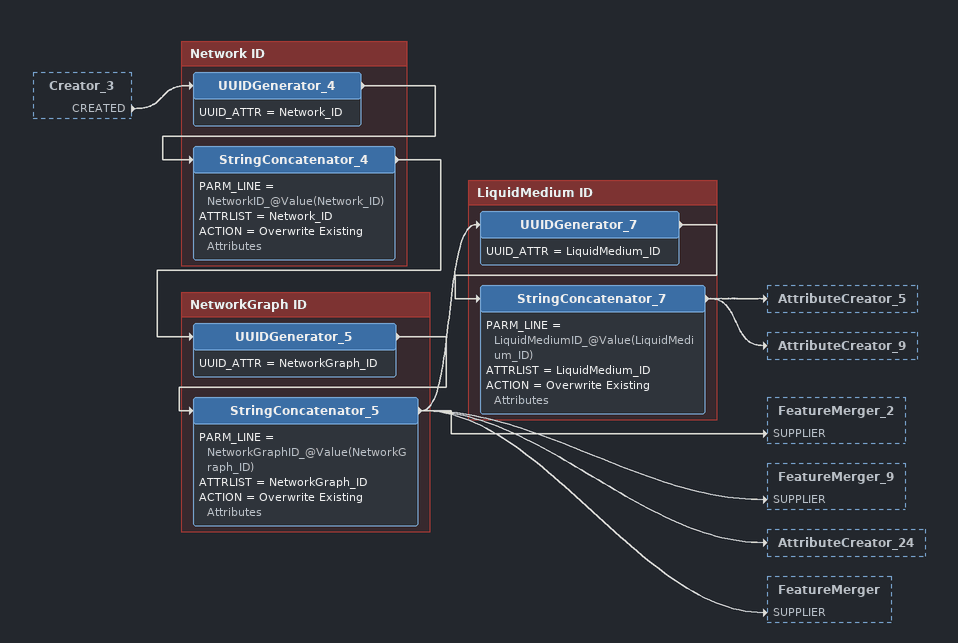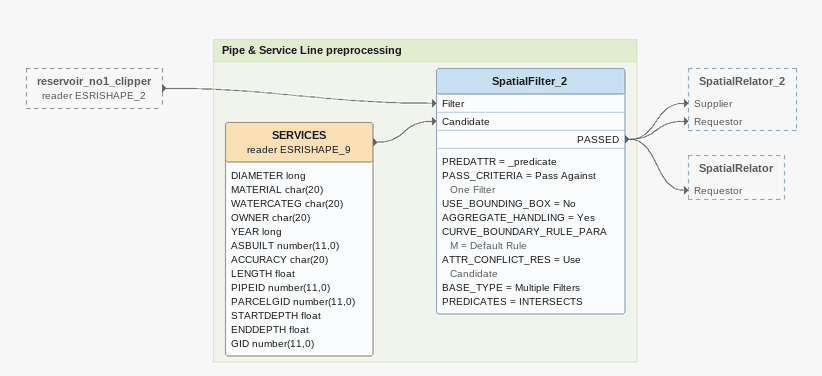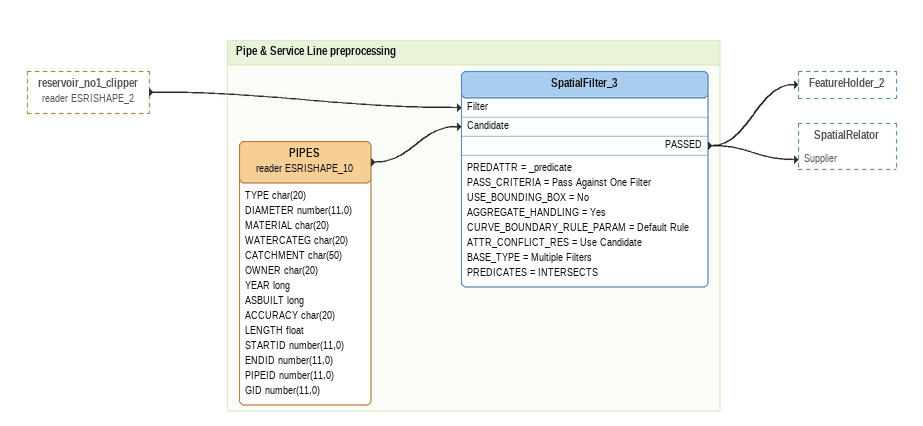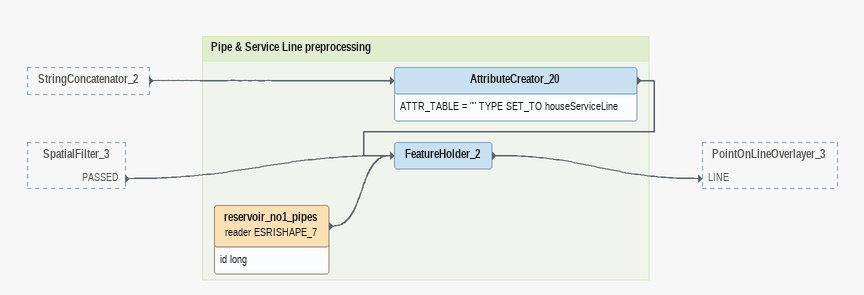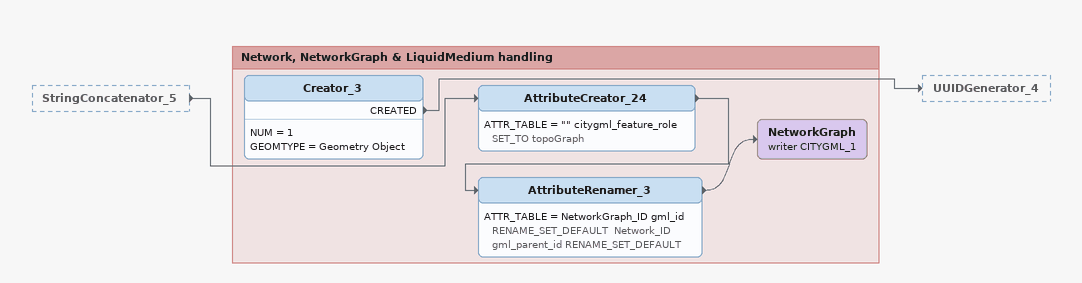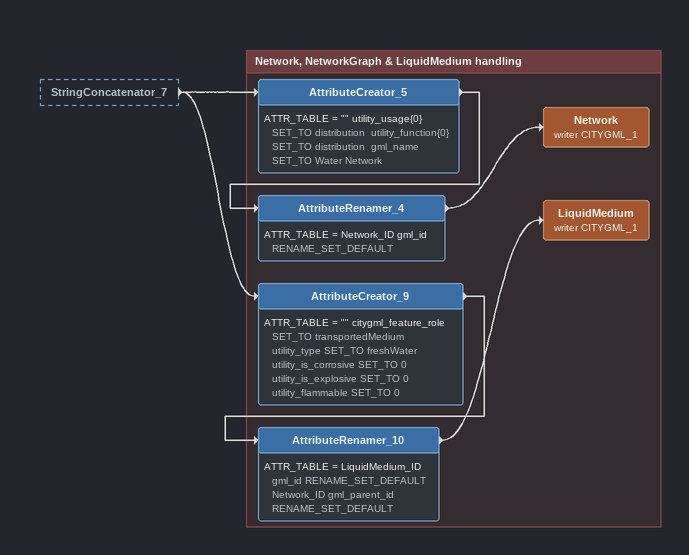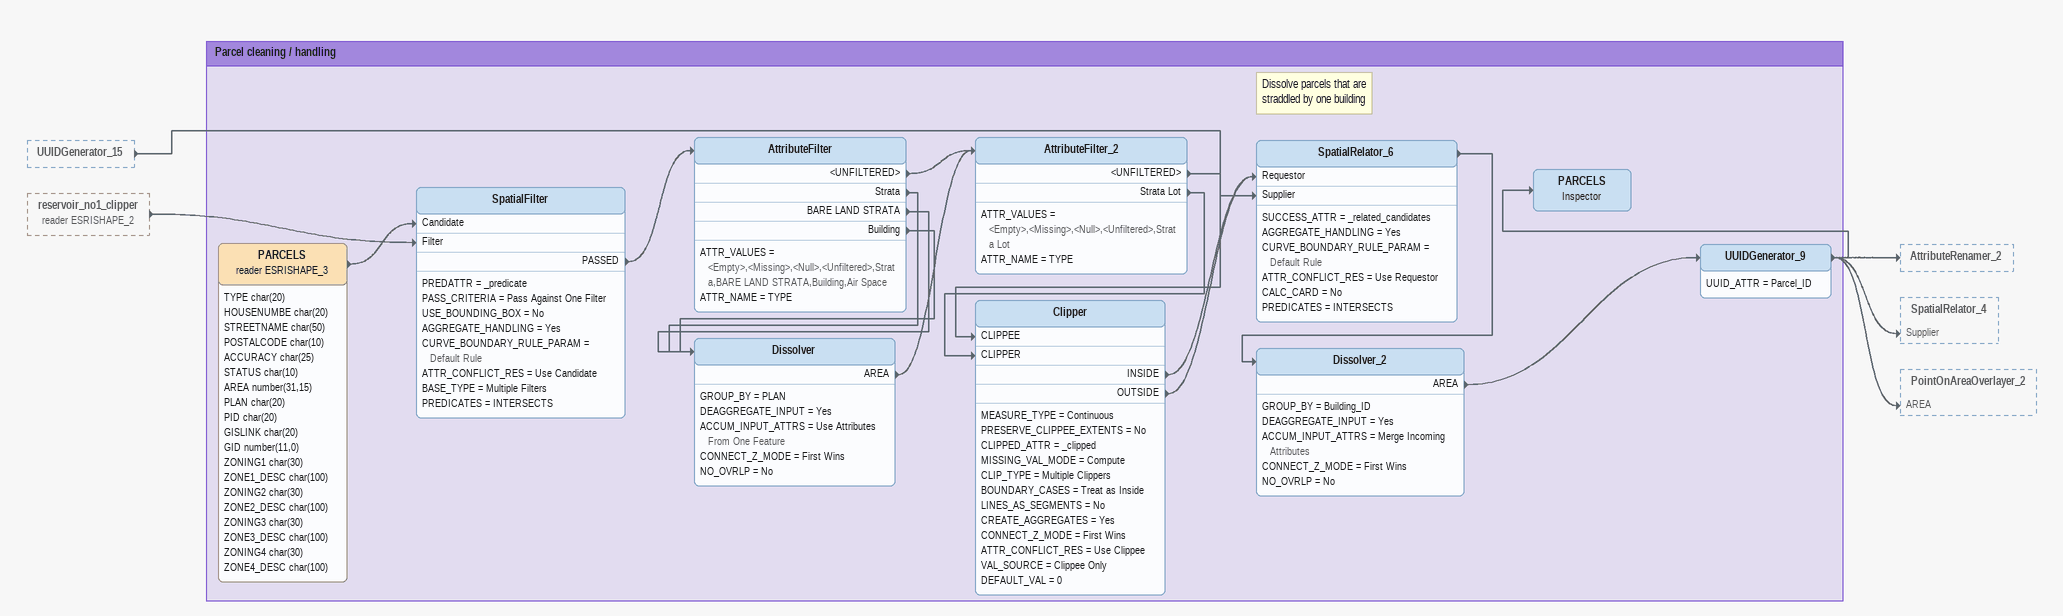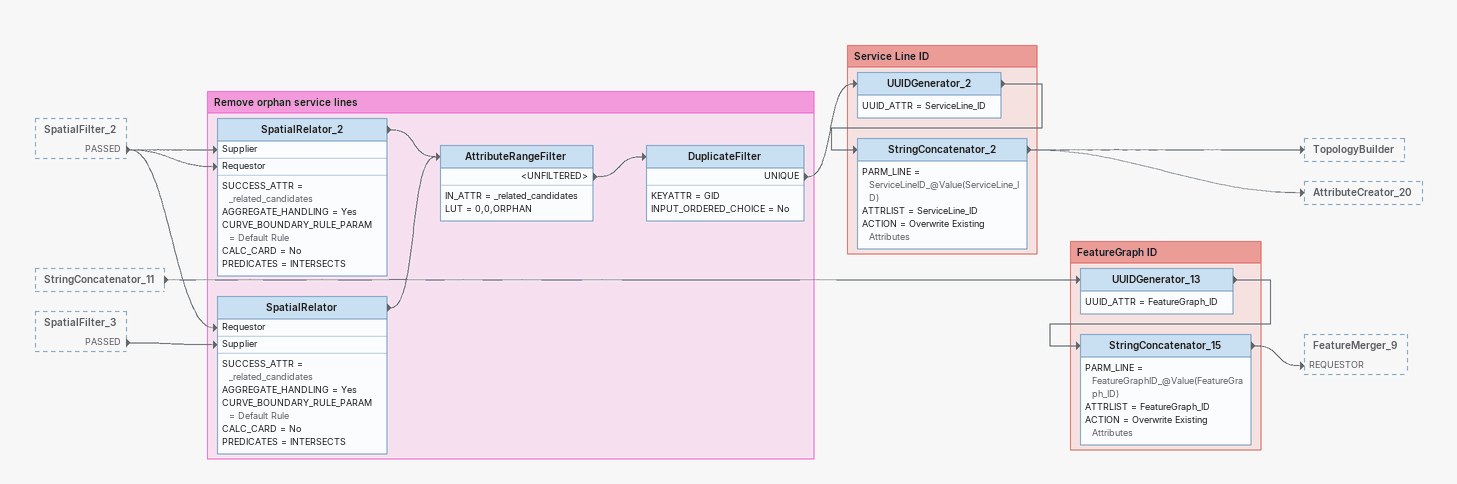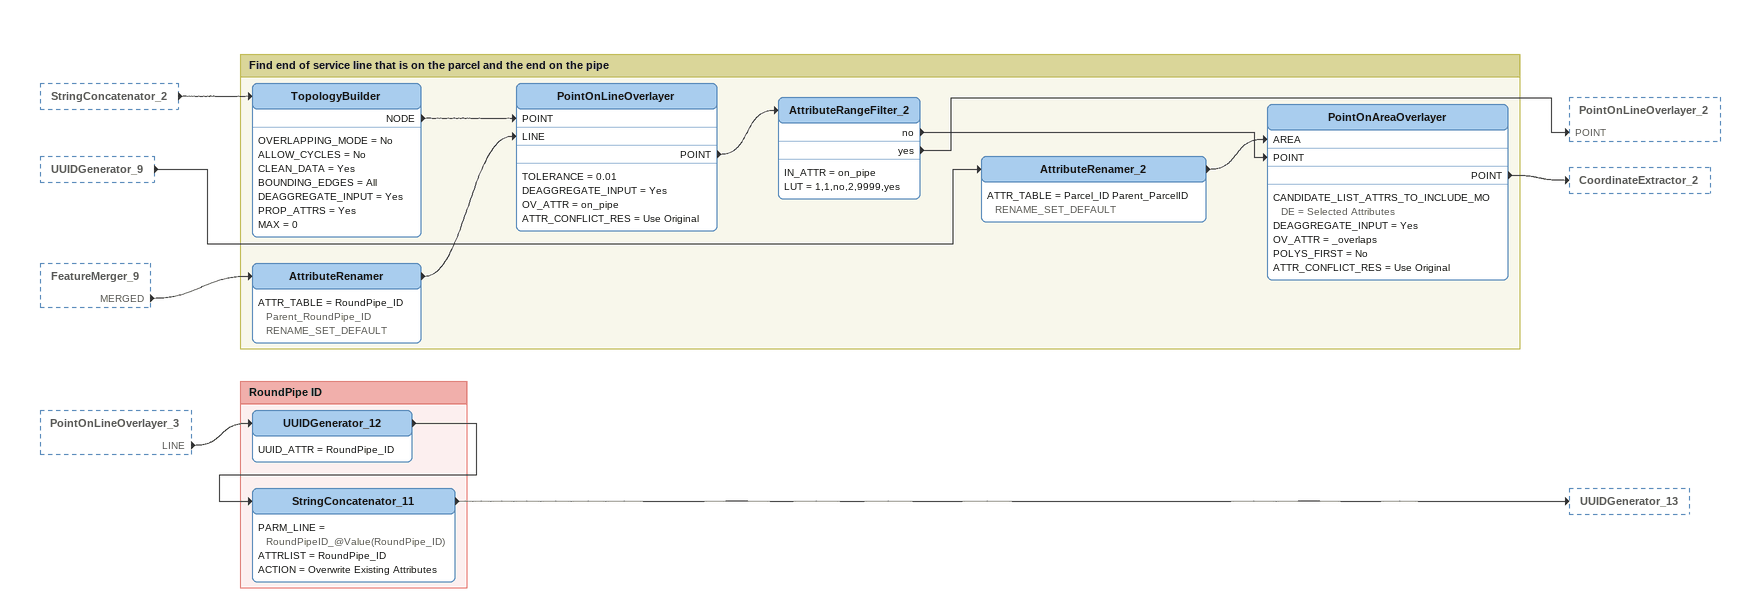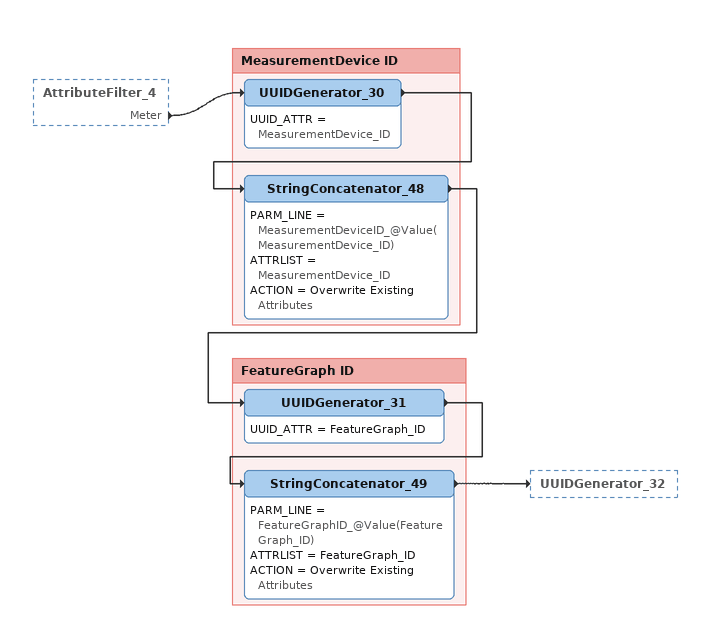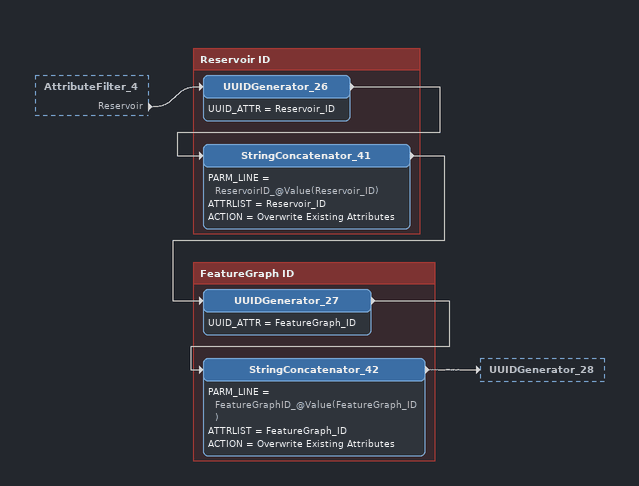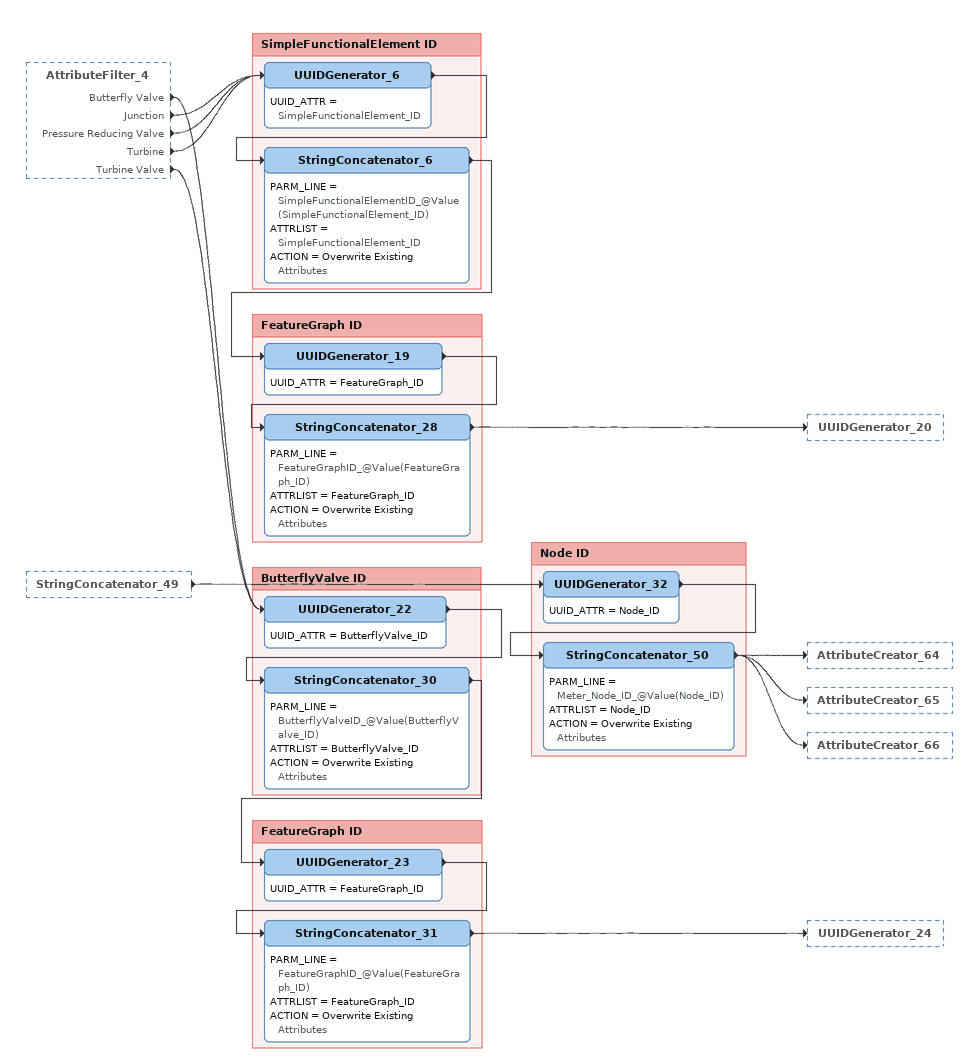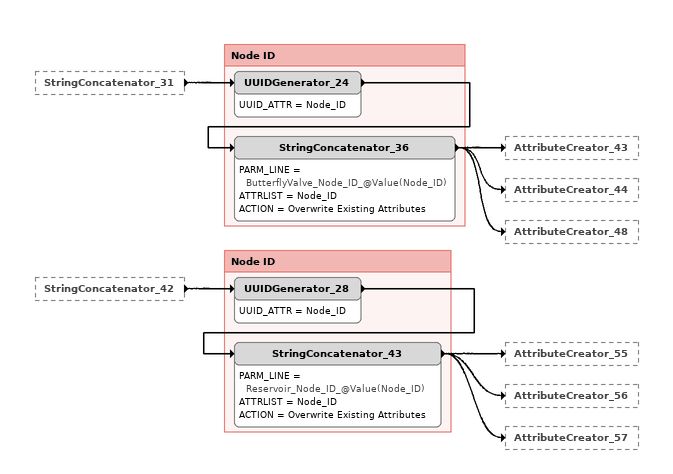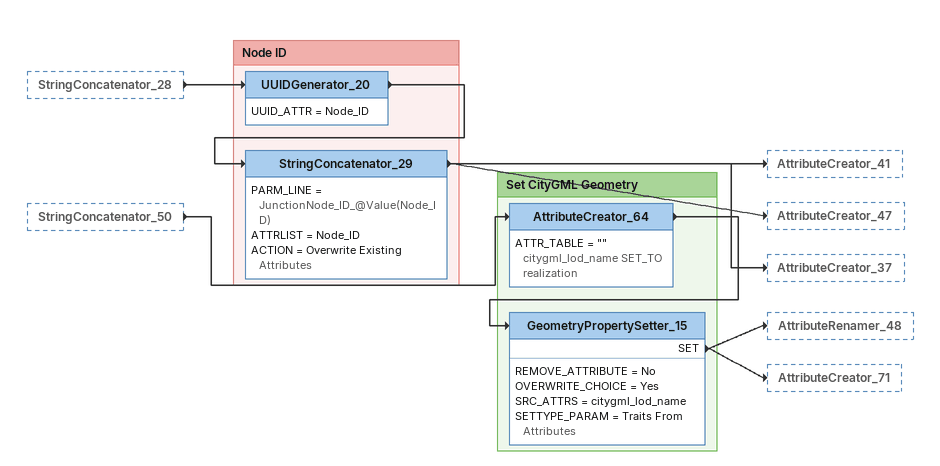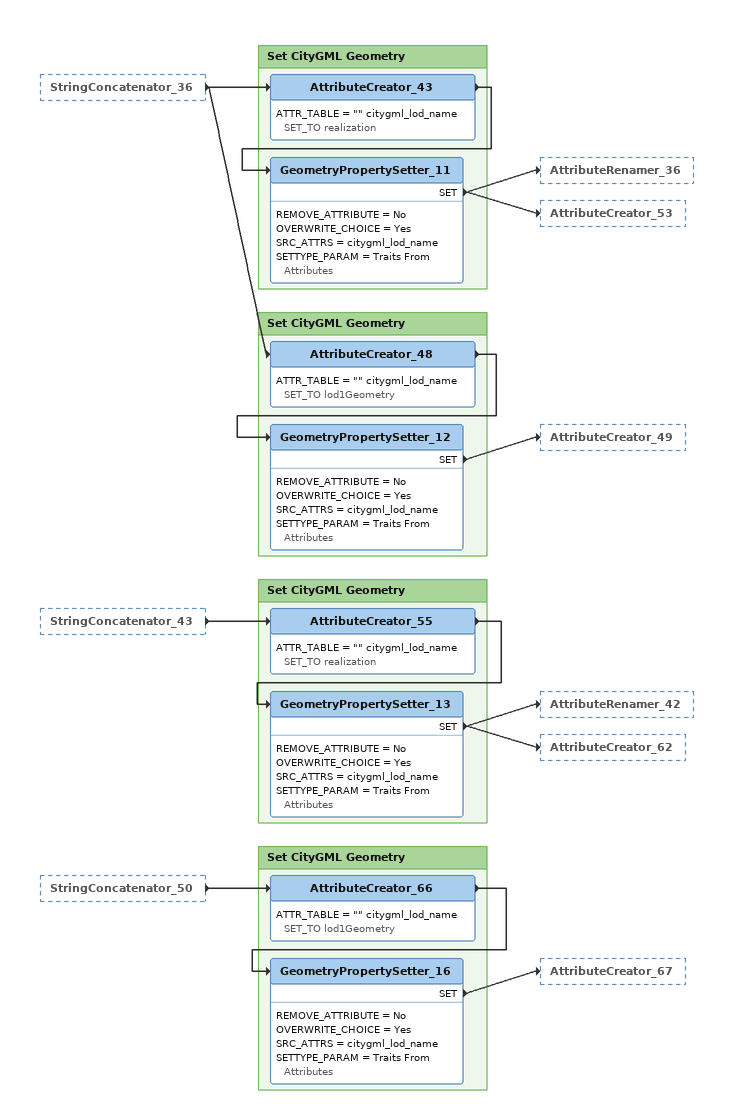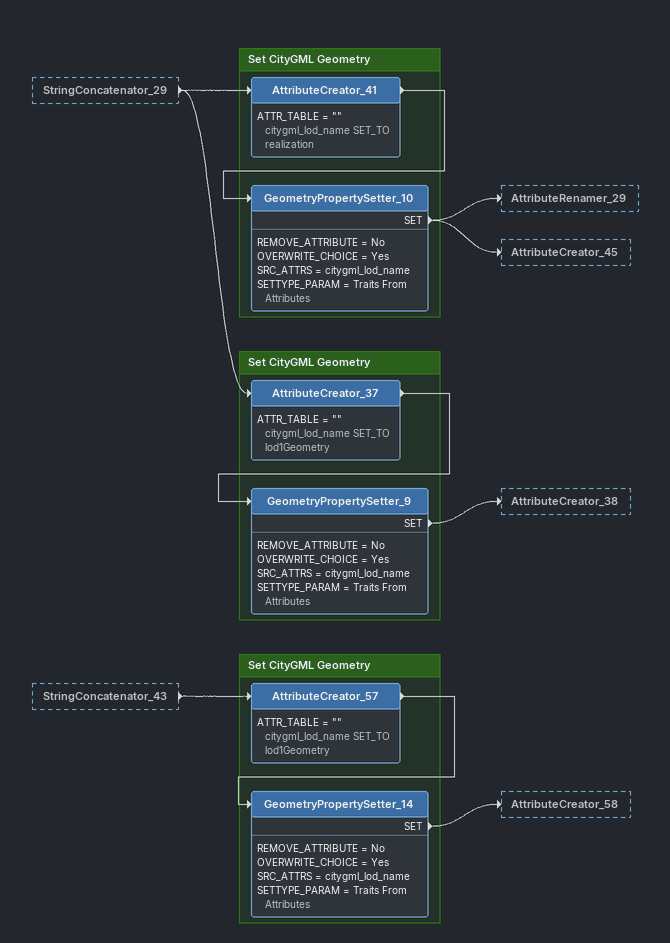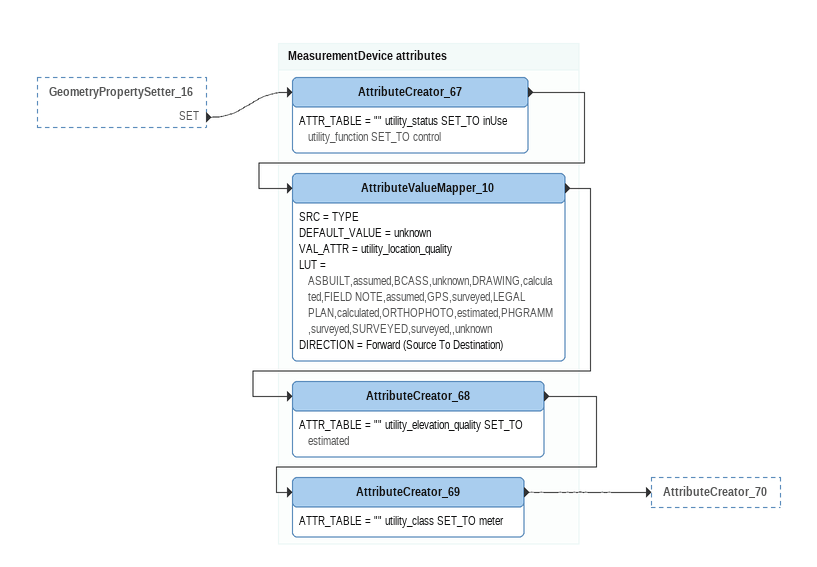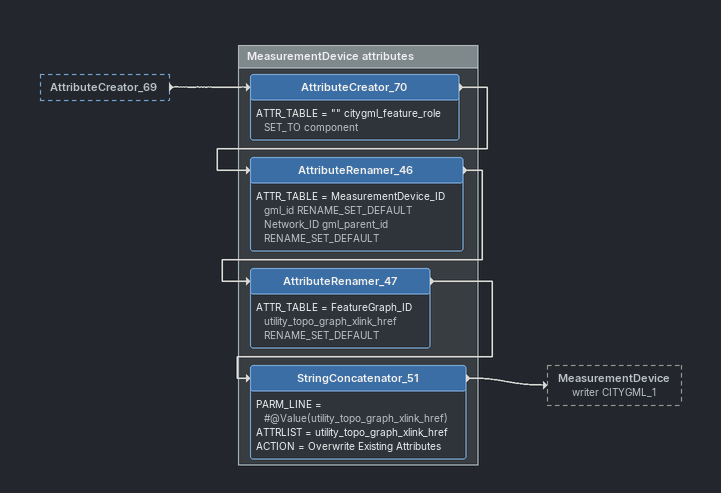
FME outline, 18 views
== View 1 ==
Creator_3 [outside]
    CREATED -> UUIDGenerator_4

Bookmark: Network ID
UUIDGenerator_4
    UUID_ATTR = Network_ID
    -> StringConcatenator_4
StringConcatenator_4
    PARM_LINE = NetworkID_@Value(Network_ID)
    ATTRLIST = Network_ID
    ACTION = Overwrite Existing Attributes
    -> UUIDGenerator_5

Bookmark: NetworkGraph ID
UUIDGenerator_5
    UUID_ATTR = NetworkGraph_ID
    -> StringConcatenator_5
StringConcatenator_5
    PARM_LINE = NetworkGraphID_@Value(NetworkGraph_ID)
    ATTRLIST = NetworkGraph_ID
    ACTION = Overwrite Existing Attributes
    -> UUIDGenerator_7
    -> FeatureMerger_2 [SUPPLIER]
    -> FeatureMerger_9 [SUPPLIER]
    -> AttributeCreator_24
    -> FeatureMerger [SUPPLIER]

Bookmark: LiquidMedium ID
UUIDGenerator_7
    UUID_ATTR = LiquidMedium_ID
    -> StringConcatenator_7
StringConcatenator_7
    PARM_LINE = LiquidMediumID_@Value(LiquidMedium_ID)
    ATTRLIST = LiquidMedium_ID
    ACTION = Overwrite Existing Attributes
    -> AttributeCreator_5
    -> AttributeCreator_9

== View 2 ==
reservoir_no1_clipper (reader ESRISHAPE_2) [outside]
    -> SpatialFilter_2 [Filter]

Bookmark: Pipe & Service Line preprocessing
SERVICES (reader ESRISHAPE_9)
    attributes: DIAMETER long, MATERIAL char(20), WATERCATEG char(20), OWNER char(20), YEAR long, ASBUILT number(11,0), ACCURACY char(20), LENGTH float, PIPEID number(11,0), PARCELGID number(11,0), STARTDEPTH float, ENDDEPTH float, GID number(11,0)
    -> SpatialFilter_2 [Candidate]
SpatialFilter_2
    PREDATTR = _predicate
    PASS_CRITERIA = Pass Against One Filter
    USE_BOUNDING_BOX = No
    AGGREGATE_HANDLING = Yes
    CURVE_BOUNDARY_RULE_PARAM = Default Rule
    ATTR_CONFLICT_RES = Use Candidate
    BASE_TYPE = Multiple Filters
    PREDICATES = INTERSECTS
    PASSED -> SpatialRelator_2 [Supplier]
    PASSED -> SpatialRelator_2 [Requestor]
    PASSED -> SpatialRelator [Requestor]

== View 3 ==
reservoir_no1_clipper (reader ESRISHAPE_2) [outside]
    -> SpatialFilter_3 [Filter]

Bookmark: Pipe & Service Line preprocessing
PIPES (reader ESRISHAPE_10)
    attributes: TYPE char(20), DIAMETER number(11,0), MATERIAL char(20), WATERCATEG char(20), CATCHMENT char(50), OWNER char(20), YEAR long, ASBUILT long, ACCURACY char(20), LENGTH float, STARTID number(11,0), ENDID number(11,0), PIPEID number(11,0), GID number(11,0)
    -> SpatialFilter_3 [Candidate]
SpatialFilter_3
    PREDATTR = _predicate
    PASS_CRITERIA = Pass Against One Filter
    USE_BOUNDING_BOX = No
    AGGREGATE_HANDLING = Yes
    CURVE_BOUNDARY_RULE_PARAM = Default Rule
    ATTR_CONFLICT_RES = Use Candidate
    BASE_TYPE = Multiple Filters
    PREDICATES = INTERSECTS
    PASSED -> FeatureHolder_2
    PASSED -> SpatialRelator [Supplier]

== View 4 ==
StringConcatenator_2 [outside]
    -> AttributeCreator_20
SpatialFilter_3 [outside]
    PASSED -> FeatureHolder_2

Bookmark: Pipe & Service Line preprocessing
AttributeCreator_20
    ATTR_TABLE = "" TYPE SET_TO houseServiceLine
    -> FeatureHolder_2
reservoir_no1_pipes (reader ESRISHAPE_7)
    attributes: id long
    -> FeatureHolder_2
FeatureHolder_2
    -> PointOnLineOverlayer_3 [LINE]

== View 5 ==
StringConcatenator_5 [outside]
    -> AttributeCreator_24

Bookmark: Network, NetworkGraph & LiquidMedium handling
Creator_3
    NUM = 1
    GEOMTYPE = Geometry Object
    CREATED -> UUIDGenerator_4
AttributeCreator_24
    ATTR_TABLE = "" citygml_feature_role SET_TO topoGraph
    -> AttributeRenamer_3
AttributeRenamer_3
    ATTR_TABLE = NetworkGraph_ID gml_id RENAME_SET_DEFAULT  Network_ID gml_parent_id RENAME_SET_DEFAULT
    -> NetworkGraph (writer CITYGML_1)
NetworkGraph (writer CITYGML_1)

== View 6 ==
StringConcatenator_7 [outside]
    -> AttributeCreator_5
    -> AttributeCreator_9

Bookmark: Network, NetworkGraph & LiquidMedium handling
AttributeCreator_5
    ATTR_TABLE = "" utility_usage{0} SET_TO distribution  utility_function{0} SET_TO distribution  gml_name SET_TO Water Network
    -> AttributeRenamer_4
AttributeRenamer_4
    ATTR_TABLE = Network_ID gml_id RENAME_SET_DEFAULT
    -> Network (writer CITYGML_1)
Network (writer CITYGML_1)
AttributeCreator_9
    ATTR_TABLE = "" citygml_feature_role SET_TO transportedMedium  utility_type SET_TO freshWater  utility_is_corrosive SET_TO 0  utility_is_explosive SET_TO 0  utility_flammable SET_TO 0
    -> AttributeRenamer_10
AttributeRenamer_10
    ATTR_TABLE = LiquidMedium_ID gml_id RENAME_SET_DEFAULT  Network_ID gml_parent_id RENAME_SET_DEFAULT
    -> LiquidMedium (writer CITYGML_1)
LiquidMedium (writer CITYGML_1)

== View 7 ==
UUIDGenerator_15 [outside]
    -> SpatialRelator_6 [Supplier]
reservoir_no1_clipper (reader ESRISHAPE_2) [outside]
    -> SpatialFilter [Filter]

Bookmark: Parcel cleaning / handling
PARCELS (reader ESRISHAPE_3)
    attributes: TYPE char(20), HOUSENUMBE char(20), STREETNAME char(50), POSTALCODE char(10), ACCURACY char(25), STATUS char(10), AREA number(31,15), PLAN char(20), PID char(20), GISLINK char(20), GID number(11,0), ZONING1 char(30), ZONE1_DESC char(100), ZONING2 char(30), ZONE2_DESC char(100), ZONING3 char(30), ZONE3_DESC char(100), ZONING4 char(30), ZONE4_DESC char(100)
    -> SpatialFilter [Candidate]
SpatialFilter
    PREDATTR = _predicate
    PASS_CRITERIA = Pass Against One Filter
    USE_BOUNDING_BOX = No
    AGGREGATE_HANDLING = Yes
    CURVE_BOUNDARY_RULE_PARAM = Default Rule
    ATTR_CONFLICT_RES = Use Candidate
    BASE_TYPE = Multiple Filters
    PREDICATES = INTERSECTS
    PASSED -> AttributeFilter
AttributeFilter
    ATTR_VALUES = <Empty>,<Missing>,<Null>,<Unfiltered>,Strata,BARE LAND STRATA,Building,Air Space
    ATTR_NAME = TYPE
    <UNFILTERED> -> AttributeFilter_2
    Strata -> Dissolver
    BARE LAND STRATA -> Dissolver
    Building -> Dissolver
Dissolver
    GROUP_BY = PLAN
    DEAGGREGATE_INPUT = Yes
    ACCUM_INPUT_ATTRS = Use Attributes From One Feature
    CONNECT_Z_MODE = First Wins
    NO_OVRLP = No
    AREA -> AttributeFilter_2
AttributeFilter_2
    ATTR_VALUES = <Empty>,<Missing>,<Null>,<Unfiltered>,Strata Lot
    ATTR_NAME = TYPE
    <UNFILTERED> -> Clipper [CLIPPEE]
    Strata Lot -> Clipper [CLIPPER]
Clipper
    MEASURE_TYPE = Continuous
    PRESERVE_CLIPPEE_EXTENTS = No
    CLIPPED_ATTR = _clipped
    MISSING_VAL_MODE = Compute
    CLIP_TYPE = Multiple Clippers
    BOUNDARY_CASES = Treat as Inside
    LINES_AS_SEGMENTS = No
    CREATE_AGGREGATES = Yes
    CONNECT_Z_MODE = First Wins
    ATTR_CONFLICT_RES = Use Clippee
    VAL_SOURCE = Clippee Only
    DEFAULT_VAL = 0
    INSIDE -> SpatialRelator_6 [Requestor]
    OUTSIDE -> SpatialRelator_6 [Requestor]
Note: Dissolve parcels that are / straddled by one building
SpatialRelator_6
    SUCCESS_ATTR = _related_candidates
    AGGREGATE_HANDLING = Yes
    CURVE_BOUNDARY_RULE_PARAM = Default Rule
    ATTR_CONFLICT_RES = Use Requestor
    CALC_CARD = No
    PREDICATES = INTERSECTS
    -> Dissolver_2
Dissolver_2
    GROUP_BY = Building_ID
    DEAGGREGATE_INPUT = Yes
    ACCUM_INPUT_ATTRS = Merge Incoming Attributes
    CONNECT_Z_MODE = First Wins
    NO_OVRLP = No
    AREA -> UUIDGenerator_9
UUIDGenerator_9
    UUID_ATTR = Parcel_ID
    -> AttributeRenamer_2
    -> SpatialRelator_4 [Supplier]
    -> PointOnAreaOverlayer_2 [AREA]
    -> PARCELS
PARCELS: Inspector

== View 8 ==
SpatialFilter_2 [outside]
    PASSED -> SpatialRelator_2 [Supplier]
    PASSED -> SpatialRelator_2 [Requestor]
    PASSED -> SpatialRelator [Requestor]
StringConcatenator_11 [outside]
    -> UUIDGenerator_13
SpatialFilter_3 [outside]
    PASSED -> SpatialRelator [Supplier]

Bookmark: Remove orphan service lines
SpatialRelator_2
    SUCCESS_ATTR = _related_candidates
    AGGREGATE_HANDLING = Yes
    CURVE_BOUNDARY_RULE_PARAM = Default Rule
    CALC_CARD = No
    PREDICATES = INTERSECTS
    -> AttributeRangeFilter
SpatialRelator
    SUCCESS_ATTR = _related_candidates
    AGGREGATE_HANDLING = Yes
    CURVE_BOUNDARY_RULE_PARAM = Default Rule
    CALC_CARD = No
    PREDICATES = INTERSECTS
    -> AttributeRangeFilter
AttributeRangeFilter
    IN_ATTR = _related_candidates
    LUT = 0,0,ORPHAN
    <UNFILTERED> -> DuplicateFilter
DuplicateFilter
    KEYATTR = GID
    INPUT_ORDERED_CHOICE = No
    UNIQUE -> UUIDGenerator_2

Bookmark: Service Line ID
UUIDGenerator_2
    UUID_ATTR = ServiceLine_ID
    -> StringConcatenator_2
StringConcatenator_2
    PARM_LINE = ServiceLineID_@Value(ServiceLine_ID)
    ATTRLIST = ServiceLine_ID
    ACTION = Overwrite Existing Attributes
    -> TopologyBuilder
    -> AttributeCreator_20

Bookmark: FeatureGraph ID
UUIDGenerator_13
    UUID_ATTR = FeatureGraph_ID
    -> StringConcatenator_15
StringConcatenator_15
    PARM_LINE = FeatureGraphID_@Value(FeatureGraph_ID)
    ATTRLIST = FeatureGraph_ID
    ACTION = Overwrite Existing Attributes
    -> FeatureMerger_9 [REQUESTOR]

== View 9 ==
StringConcatenator_2 [outside]
    -> TopologyBuilder
UUIDGenerator_9 [outside]
    -> AttributeRenamer_2
FeatureMerger_9 [outside]
    MERGED -> AttributeRenamer
PointOnLineOverlayer_3 [outside]
    LINE -> UUIDGenerator_12

Bookmark: Find end of service line that is on the parcel and the end on the pipe
TopologyBuilder
    OVERLAPPING_MODE = No
    ALLOW_CYCLES = No
    CLEAN_DATA = Yes
    BOUNDING_EDGES = All
    DEAGGREGATE_INPUT = Yes
    PROP_ATTRS = Yes
    MAX = 0
    NODE -> PointOnLineOverlayer [POINT]
AttributeRenamer
    ATTR_TABLE = RoundPipe_ID Parent_RoundPipe_ID RENAME_SET_DEFAULT
    -> PointOnLineOverlayer [LINE]
PointOnLineOverlayer
    TOLERANCE = 0.01
    DEAGGREGATE_INPUT = Yes
    OV_ATTR = on_pipe
    ATTR_CONFLICT_RES = Use Original
    POINT -> AttributeRangeFilter_2
AttributeRangeFilter_2
    IN_ATTR = on_pipe
    LUT = 1,1,no,2,9999,yes
    no -> PointOnAreaOverlayer [POINT]
    yes -> PointOnLineOverlayer_2 [POINT]
AttributeRenamer_2
    ATTR_TABLE = Parcel_ID Parent_ParcelID RENAME_SET_DEFAULT
    -> PointOnAreaOverlayer [AREA]
PointOnAreaOverlayer
    CANDIDATE_LIST_ATTRS_TO_INCLUDE_MODE = Selected Attributes
    DEAGGREGATE_INPUT = Yes
    OV_ATTR = _overlaps
    POLYS_FIRST = No
    ATTR_CONFLICT_RES = Use Original
    POINT -> CoordinateExtractor_2

Bookmark: RoundPipe ID
UUIDGenerator_12
    UUID_ATTR = RoundPipe_ID
    -> StringConcatenator_11
StringConcatenator_11
    PARM_LINE = RoundPipeID_@Value(RoundPipe_ID)
    ATTRLIST = RoundPipe_ID
    ACTION = Overwrite Existing Attributes
    -> UUIDGenerator_13

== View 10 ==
AttributeFilter_4 [outside]
    Meter -> UUIDGenerator_30

Bookmark: MeasurementDevice ID
UUIDGenerator_30
    UUID_ATTR = MeasurementDevice_ID
    -> StringConcatenator_48
StringConcatenator_48
    PARM_LINE = MeasurementDeviceID_@Value(MeasurementDevice_ID)
    ATTRLIST = MeasurementDevice_ID
    ACTION = Overwrite Existing Attributes
    -> UUIDGenerator_31

Bookmark: FeatureGraph ID
UUIDGenerator_31
    UUID_ATTR = FeatureGraph_ID
    -> StringConcatenator_49
StringConcatenator_49
    PARM_LINE = FeatureGraphID_@Value(FeatureGraph_ID)
    ATTRLIST = FeatureGraph_ID
    ACTION = Overwrite Existing Attributes
    -> UUIDGenerator_32

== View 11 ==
AttributeFilter_4 [outside]
    Reservoir -> UUIDGenerator_26

Bookmark: Reservoir ID
UUIDGenerator_26
    UUID_ATTR = Reservoir_ID
    -> StringConcatenator_41
StringConcatenator_41
    PARM_LINE = ReservoirID_@Value(Reservoir_ID)
    ATTRLIST = Reservoir_ID
    ACTION = Overwrite Existing Attributes
    -> UUIDGenerator_27

Bookmark: FeatureGraph ID
UUIDGenerator_27
    UUID_ATTR = FeatureGraph_ID
    -> StringConcatenator_42
StringConcatenator_42
    PARM_LINE = FeatureGraphID_@Value(FeatureGraph_ID)
    ATTRLIST = FeatureGraph_ID
    ACTION = Overwrite Existing Attributes
    -> UUIDGenerator_28

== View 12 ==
AttributeFilter_4 [outside]
    Butterfly Valve -> UUIDGenerator_22
    Junction -> UUIDGenerator_6
    Pressure Reducing Valve -> UUIDGenerator_6
    Turbine -> UUIDGenerator_6
    Turbine Valve -> UUIDGenerator_22
StringConcatenator_49 [outside]
    -> UUIDGenerator_32

Bookmark: SimpleFunctionalElement ID
UUIDGenerator_6
    UUID_ATTR = SimpleFunctionalElement_ID
    -> StringConcatenator_6
StringConcatenator_6
    PARM_LINE = SimpleFunctionalElementID_@Value(SimpleFunctionalElement_ID)
    ATTRLIST = SimpleFunctionalElement_ID
    ACTION = Overwrite Existing Attributes
    -> UUIDGenerator_19

Bookmark: FeatureGraph ID
UUIDGenerator_19
    UUID_ATTR = FeatureGraph_ID
    -> StringConcatenator_28
StringConcatenator_28
    PARM_LINE = FeatureGraphID_@Value(FeatureGraph_ID)
    ATTRLIST = FeatureGraph_ID
    ACTION = Overwrite Existing Attributes
    -> UUIDGenerator_20

Bookmark: ButterflyValve ID
UUIDGenerator_22
    UUID_ATTR = ButterflyValve_ID
    -> StringConcatenator_30
StringConcatenator_30
    PARM_LINE = ButterflyValveID_@Value(ButterflyValve_ID)
    ATTRLIST = ButterflyValve_ID
    ACTION = Overwrite Existing Attributes
    -> UUIDGenerator_23

Bookmark: FeatureGraph ID
UUIDGenerator_23
    UUID_ATTR = FeatureGraph_ID
    -> StringConcatenator_31
StringConcatenator_31
    PARM_LINE = FeatureGraphID_@Value(FeatureGraph_ID)
    ATTRLIST = FeatureGraph_ID
    ACTION = Overwrite Existing Attributes
    -> UUIDGenerator_24

Bookmark: Node ID
UUIDGenerator_32
    UUID_ATTR = Node_ID
    -> StringConcatenator_50
StringConcatenator_50
    PARM_LINE = Meter_Node_ID_@Value(Node_ID)
    ATTRLIST = Node_ID
    ACTION = Overwrite Existing Attributes
    -> AttributeCreator_64
    -> AttributeCreator_65
    -> AttributeCreator_66

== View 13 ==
StringConcatenator_31 [outside]
    -> UUIDGenerator_24
StringConcatenator_42 [outside]
    -> UUIDGenerator_28

Bookmark: Node ID
UUIDGenerator_24
    UUID_ATTR = Node_ID
    -> StringConcatenator_36
StringConcatenator_36
    PARM_LINE = ButterflyValve_Node_ID_@Value(Node_ID)
    ATTRLIST = Node_ID
    ACTION = Overwrite Existing Attributes
    -> AttributeCreator_43
    -> AttributeCreator_44
    -> AttributeCreator_48

Bookmark: Node ID
UUIDGenerator_28
    UUID_ATTR = Node_ID
    -> StringConcatenator_43
StringConcatenator_43
    PARM_LINE = Reservoir_Node_ID_@Value(Node_ID)
    ATTRLIST = Node_ID
    ACTION = Overwrite Existing Attributes
    -> AttributeCreator_55
    -> AttributeCreator_56
    -> AttributeCreator_57

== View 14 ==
StringConcatenator_28 [outside]
    -> UUIDGenerator_20
StringConcatenator_50 [outside]
    -> AttributeCreator_64

Bookmark: Node ID
UUIDGenerator_20
    UUID_ATTR = Node_ID
    -> StringConcatenator_29
StringConcatenator_29
    PARM_LINE = JunctionNode_ID_@Value(Node_ID)
    ATTRLIST = Node_ID
    ACTION = Overwrite Existing Attributes
    -> AttributeCreator_41
    -> AttributeCreator_47
    -> AttributeCreator_37

Bookmark: Set CityGML Geometry
AttributeCreator_64
    ATTR_TABLE = "" citygml_lod_name SET_TO realization
    -> GeometryPropertySetter_15
GeometryPropertySetter_15
    REMOVE_ATTRIBUTE = No
    OVERWRITE_CHOICE = Yes
    SRC_ATTRS = citygml_lod_name
    SETTYPE_PARAM = Traits From Attributes
    SET -> AttributeRenamer_48
    SET -> AttributeCreator_71

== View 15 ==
StringConcatenator_36 [outside]
    -> AttributeCreator_43
    -> AttributeCreator_48
StringConcatenator_43 [outside]
    -> AttributeCreator_55
StringConcatenator_50 [outside]
    -> AttributeCreator_66

Bookmark: Set CityGML Geometry
AttributeCreator_43
    ATTR_TABLE = "" citygml_lod_name SET_TO realization
    -> GeometryPropertySetter_11
GeometryPropertySetter_11
    REMOVE_ATTRIBUTE = No
    OVERWRITE_CHOICE = Yes
    SRC_ATTRS = citygml_lod_name
    SETTYPE_PARAM = Traits From Attributes
    SET -> AttributeRenamer_36
    SET -> AttributeCreator_53

Bookmark: Set CityGML Geometry
AttributeCreator_48
    ATTR_TABLE = "" citygml_lod_name SET_TO lod1Geometry
    -> GeometryPropertySetter_12
GeometryPropertySetter_12
    REMOVE_ATTRIBUTE = No
    OVERWRITE_CHOICE = Yes
    SRC_ATTRS = citygml_lod_name
    SETTYPE_PARAM = Traits From Attributes
    SET -> AttributeCreator_49

Bookmark: Set CityGML Geometry
AttributeCreator_55
    ATTR_TABLE = "" citygml_lod_name SET_TO realization
    -> GeometryPropertySetter_13
GeometryPropertySetter_13
    REMOVE_ATTRIBUTE = No
    OVERWRITE_CHOICE = Yes
    SRC_ATTRS = citygml_lod_name
    SETTYPE_PARAM = Traits From Attributes
    SET -> AttributeRenamer_42
    SET -> AttributeCreator_62

Bookmark: Set CityGML Geometry
AttributeCreator_66
    ATTR_TABLE = "" citygml_lod_name SET_TO lod1Geometry
    -> GeometryPropertySetter_16
GeometryPropertySetter_16
    REMOVE_ATTRIBUTE = No
    OVERWRITE_CHOICE = Yes
    SRC_ATTRS = citygml_lod_name
    SETTYPE_PARAM = Traits From Attributes
    SET -> AttributeCreator_67

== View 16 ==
StringConcatenator_29 [outside]
    -> AttributeCreator_41
    -> AttributeCreator_37
StringConcatenator_43 [outside]
    -> AttributeCreator_57

Bookmark: Set CityGML Geometry
AttributeCreator_41
    ATTR_TABLE = "" citygml_lod_name SET_TO realization
    -> GeometryPropertySetter_10
GeometryPropertySetter_10
    REMOVE_ATTRIBUTE = No
    OVERWRITE_CHOICE = Yes
    SRC_ATTRS = citygml_lod_name
    SETTYPE_PARAM = Traits From Attributes
    SET -> AttributeRenamer_29
    SET -> AttributeCreator_45

Bookmark: Set CityGML Geometry
AttributeCreator_37
    ATTR_TABLE = "" citygml_lod_name SET_TO lod1Geometry
    -> GeometryPropertySetter_9
GeometryPropertySetter_9
    REMOVE_ATTRIBUTE = No
    OVERWRITE_CHOICE = Yes
    SRC_ATTRS = citygml_lod_name
    SETTYPE_PARAM = Traits From Attributes
    SET -> AttributeCreator_38

Bookmark: Set CityGML Geometry
AttributeCreator_57
    ATTR_TABLE = "" citygml_lod_name SET_TO lod1Geometry
    -> GeometryPropertySetter_14
GeometryPropertySetter_14
    REMOVE_ATTRIBUTE = No
    OVERWRITE_CHOICE = Yes
    SRC_ATTRS = citygml_lod_name
    SETTYPE_PARAM = Traits From Attributes
    SET -> AttributeCreator_58

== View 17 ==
GeometryPropertySetter_16 [outside]
    SET -> AttributeCreator_67

Bookmark: MeasurementDevice attributes
AttributeCreator_67
    ATTR_TABLE = "" utility_status SET_TO inUse  utility_function SET_TO control
    -> AttributeValueMapper_10
AttributeValueMapper_10
    SRC = TYPE
    DEFAULT_VALUE = unknown
    VAL_ATTR = utility_location_quality
    LUT = ASBUILT,assumed,BCASS,unknown,DRAWING,calculated,FIELD NOTE,assumed,GPS,surveyed,LEGAL PLAN,calculated,ORTHOPHOTO,estimated,PHGRAMM,surveyed,SURVEYED,surveyed,,unknown
    DIRECTION = Forward (Source To Destination)
    -> AttributeCreator_68
AttributeCreator_68
    ATTR_TABLE = "" utility_elevation_quality SET_TO estimated
    -> AttributeCreator_69
AttributeCreator_69
    ATTR_TABLE = "" utility_class SET_TO meter
    -> AttributeCreator_70

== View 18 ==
AttributeCreator_69 [outside]
    -> AttributeCreator_70

Bookmark: MeasurementDevice attributes
AttributeCreator_70
    ATTR_TABLE = "" citygml_feature_role SET_TO component
    -> AttributeRenamer_46
AttributeRenamer_46
    ATTR_TABLE = MeasurementDevice_ID gml_id RENAME_SET_DEFAULT  Network_ID gml_parent_id RENAME_SET_DEFAULT
    -> AttributeRenamer_47
AttributeRenamer_47
    ATTR_TABLE = FeatureGraph_ID utility_topo_graph_xlink_href RENAME_SET_DEFAULT
    -> StringConcatenator_51
StringConcatenator_51
    PARM_LINE = #@Value(utility_topo_graph_xlink_href)
    ATTRLIST = utility_topo_graph_xlink_href
    ACTION = Overwrite Existing Attributes
    -> MeasurementDevice (writer CITYGML_1)
